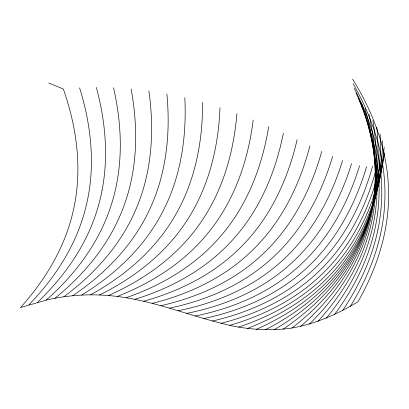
<?xml version="1.0" encoding="UTF-8"?>
<svg xmlns="http://www.w3.org/2000/svg" width="409" height="409" viewBox="0 0 409 409"><rect width="100%" height="100%" fill="white"/><g stroke="black" fill="none" stroke-linecap="round" stroke-linejoin="round"><path stroke-width="0.61" d="M202.578 102.362C202.777 137.051 196.749 172.174 181.545 203.559A187.107 187.107 0 0 1 159.198 238.836C140.497 262.036 116.545 280.543 90.512 294.843M382.671 140.619C381.883 175.303 374.869 210.236 358.78 241.177A187.107 187.107 0 0 1 335.441 275.809C316.091 298.473 291.627 316.29 265.201 329.853M220.001 107.71C218.651 142.373 211.064 177.189 194.474 207.864A187.107 187.107 0 0 1 170.573 242.108C150.849 264.449 126.1 281.867 99.453 294.996M384.153 147.041C381.428 181.627 372.466 216.116 354.669 246.106A187.107 187.107 0 0 1 329.429 279.378C308.836 300.917 283.411 317.338 256.269 329.393M236.923 113.646C234.071 148.216 224.986 182.675 207.082 212.598A187.107 187.107 0 0 1 181.724 245.778C161.054 267.246 135.568 283.58 108.38 295.538M253.191 120.006C248.923 154.433 238.427 188.488 219.306 217.649A187.107 187.107 0 0 1 192.603 249.761C171.069 270.359 144.934 285.625 117.276 296.459M102.025 190.64C108.651 156.402 105.445 120.911 96.34 87.439M384.414 152.884C379.925 187.281 369.209 221.269 349.905 250.308A187.107 187.107 0 0 1 322.998 282.246C301.331 302.706 275.099 317.808 247.373 328.463M268.698 126.611C263.11 160.849 251.32 194.474 231.1 222.885A187.107 187.107 0 0 1 203.186 253.948C180.88 273.708 154.178 287.967 126.13 297.732M383.371 157.894C377.328 192.051 365.094 225.523 344.49 253.657A187.107 187.107 0 0 1 316.167 284.347C293.601 303.81 266.714 317.706 238.534 327.098M283.35 133.257C276.576 167.276 263.626 200.476 242.435 228.166A187.107 187.107 0 0 1 213.457 258.243C190.482 277.215 163.303 290.538 134.929 299.327M377.972 229.464C371.934 258.646 359.087 286.055 342.466 310.666M381.009 161.872C373.657 195.773 360.14 228.743 338.468 256.065A187.107 187.107 0 0 1 308.984 285.64C285.681 304.214 258.278 317.072 229.761 325.365M297.087 139.74C289.286 173.544 275.329 206.33 253.299 233.36A187.107 187.107 0 0 1 223.421 262.542C199.873 280.804 172.301 293.289 143.671 301.208M377.379 164.679C368.964 198.334 354.409 230.86 331.893 257.491A187.107 187.107 0 0 1 301.489 286.121C277.614 303.953 249.817 315.937 221.054 323.33M309.889 145.88C301.218 179.469 286.418 211.888 263.698 238.34A187.107 187.107 0 0 1 233.079 266.74C209.065 284.388 181.182 296.162 152.363 303.335M372.548 166.253C363.315 199.694 347.977 231.857 324.818 257.926A187.107 187.107 0 0 1 293.723 285.809C269.419 303.054 241.341 314.357 212.404 321.05M321.74 151.494C312.374 184.894 296.914 217 273.652 242.977A187.107 187.107 0 0 1 242.45 270.738C218.079 287.89 189.96 299.086 160.998 305.666M366.597 166.581C356.786 199.853 340.896 231.75 317.287 257.414A187.107 187.107 0 0 1 285.722 284.756C261.121 301.581 232.854 312.399 203.805 318.585M332.635 156.412C322.767 189.669 306.822 221.54 283.171 247.164A187.107 187.107 0 0 1 251.561 274.454C226.934 291.234 198.646 302.006 169.587 308.146M342.578 160.502C332.41 193.667 316.172 225.385 292.287 250.799A187.107 187.107 0 0 1 260.426 277.793C235.65 294.347 207.266 304.858 178.15 310.733M359.588 165.681C349.434 198.851 333.217 230.584 309.347 256.008A187.107 187.107 0 0 1 277.501 283.023C252.731 299.592 224.352 310.119 195.241 316.009M351.571 163.626C341.3 196.76 324.971 228.432 301.009 253.774A187.107 187.107 0 0 1 269.071 280.676C244.245 297.159 215.824 307.583 186.698 313.371M350.314 306.377C365.927 281.111 377.66 253.212 382.522 223.81A187.107 187.107 0 0 0 384.603 182.097C382.379 147.296 370.334 113.763 353.085 83.666M334.45 314.628C352.139 290.768 366.178 263.953 373.499 235.068A187.107 187.107 0 0 0 379.087 193.682C379.803 158.815 370.626 124.387 355.973 92.94M326.254 318.212C345.068 295.232 360.38 269.122 369.082 240.62A187.107 187.107 0 0 0 376.648 199.551C379.041 164.761 371.525 129.924 358.396 97.817M317.895 321.382C337.875 299.408 354.521 274.132 364.69 246.121A187.107 187.107 0 0 0 374.378 205.497C378.576 170.88 372.88 135.701 361.438 102.956M28.937 304.771C49.622 283.463 67.086 258.739 78.165 231.075A187.107 187.107 0 0 0 89.172 190.793C94.499 156.33 89.954 120.987 79.586 87.879M309.373 324.102C330.549 303.274 348.575 278.958 360.283 251.555A187.107 187.107 0 0 0 372.216 211.535C378.33 177.204 374.598 141.765 364.997 108.431M37.521 302.261C58.998 281.75 77.383 257.706 89.499 230.482A187.107 187.107 0 0 0 102.025 190.64M46.191 300.083C68.472 280.446 87.802 257.154 100.997 230.431A187.107 187.107 0 0 0 115.103 191.126C123.083 157.179 121.299 121.591 113.533 87.777M300.712 326.326C323.074 306.776 342.497 283.565 355.794 256.898A187.107 187.107 0 0 0 370.058 217.644C378.177 183.733 376.536 148.135 368.903 114.295M54.949 298.263C78.032 279.567 98.313 257.108 112.608 230.957A187.107 187.107 0 0 0 128.344 192.271C137.736 158.687 137.439 123.058 131.09 88.952M291.934 328.028C315.441 309.879 336.244 287.895 351.147 262.087A187.107 187.107 0 0 0 367.778 223.779C377.952 190.42 378.483 154.791 372.931 120.548M63.773 296.816C87.644 279.137 108.881 257.573 124.295 232.072A187.107 187.107 0 0 0 141.693 194.106C152.531 160.957 153.774 125.348 148.907 91.002M283.064 329.184C307.655 312.527 329.782 291.878 346.254 267.041A187.107 187.107 0 0 0 365.232 229.843C377.456 197.179 380.196 161.652 376.781 127.133M72.654 295.758C97.286 279.163 119.464 258.565 135.998 233.774A187.107 187.107 0 0 0 155.067 196.617C167.368 163.989 170.195 128.467 166.867 93.937M81.575 295.099C106.933 279.633 130.016 260.058 147.654 236.039A187.107 187.107 0 0 0 168.38 199.786C182.148 167.746 186.576 132.388 184.812 97.741M274.142 329.787C299.715 314.679 323.069 295.431 341.045 271.658A187.107 187.107 0 0 0 362.277 235.696C376.484 203.851 381.408 168.559 380.125 133.896M48.768 83.012L63.318 89.034C74.862 121.749 80.67 156.908 76.575 191.54A187.107 187.107 0 0 1 67.015 232.189C56.933 260.236 40.363 285.564 20.45 307.599L46.938 299.915A201.274 201.274 0 0 1 116.55 296.372C156.289 301.182 193.304 317.379 232.205 325.886C251.458 329.797 271.218 330.876 290.717 328.217C314.761 324.219 337.21 314.291 357.987 301.786C372.665 275.963 383.366 247.649 387.144 218.094A187.107 187.107 0 0 0 387.696 176.335C384.199 141.637 370.927 108.564 352.584 79.121M354.199 88.252C370.227 119.019 380.917 153.012 381.73 187.874A187.107 187.107 0 0 1 377.972 229.464"/></g></svg>
